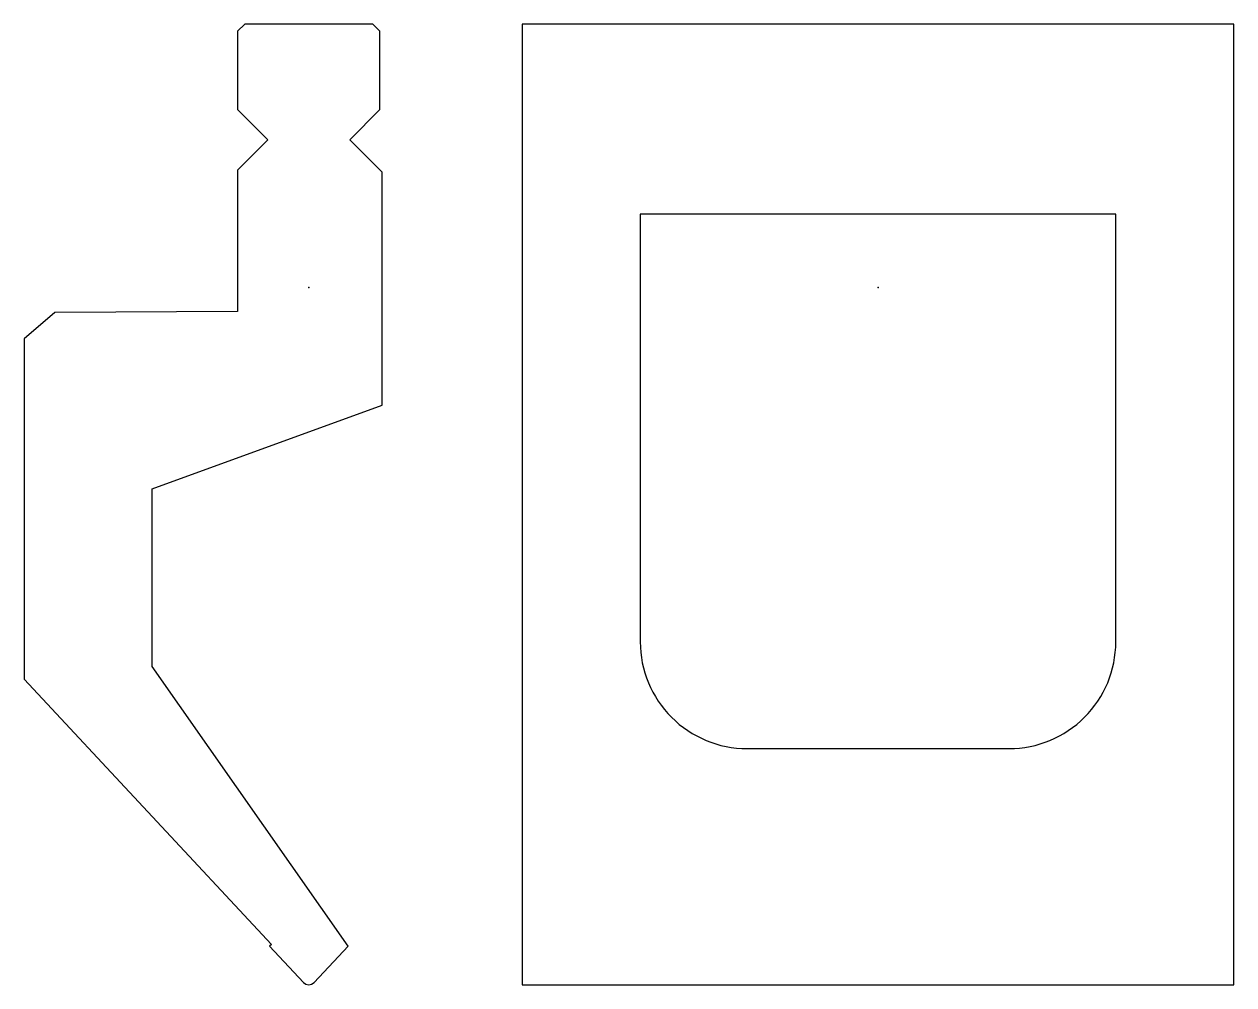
# Model space of a CAD drawing. Header units: millimetres. Extents: x -40 to 130, y -98 to 37.
import ezdxf

# ---------------------------------------------------------------- set-up
doc = ezdxf.new("R2010")
doc.units = ezdxf.units.MM
doc.layers.add('FRONT', color=12, linetype='CONTINUOUS')
doc.layers.add('SIDE', color=250, linetype='CONTINUOUS')

msp = doc.modelspace()

# ---------------------------------------------------------------- linework, layer by layer
at = {"layer": 'FRONT'}
msp.add_lwpolyline([(130, -98), (130, 37), (30, 37), (30, -98)], close=True, dxfattribs=at)
msp.add_lwpolyline([(46.58, -49.8, 0.414214), (61.58, -64.8), (98.42, -64.8, 0.414214), (113.42, -49.8), (113.42, 10.3), (46.58, 10.3)], format="xyb", close=True, dxfattribs=at)
msp.add_point((80, 0), dxfattribs=at)
at = {"layer": 'SIDE'}
msp.add_lwpolyline([(0.73, -97.68), (5.51, -92.56), (-22, -53.28), (-22, -28.28), (10.3, -16.52), (10.3, 16.2), (5.75, 20.75), (10, 25), (10, 36), (9, 37), (-9, 37), (-10, 36), (-10, 25), (-5.75, 20.75), (-10, 16.5), (-10, -3.4), (-35.7, -3.5), (-40, -7.24), (-40, -55.05), (-5.25, -92.32), (-5.51, -92.56), (-0.73, -97.68), (-0.4, -97.92), (0, -98), (0.4, -97.92)], close=True, dxfattribs=at)
msp.add_point((0, 0), dxfattribs=at)

doc.saveas('drawing.dxf')
